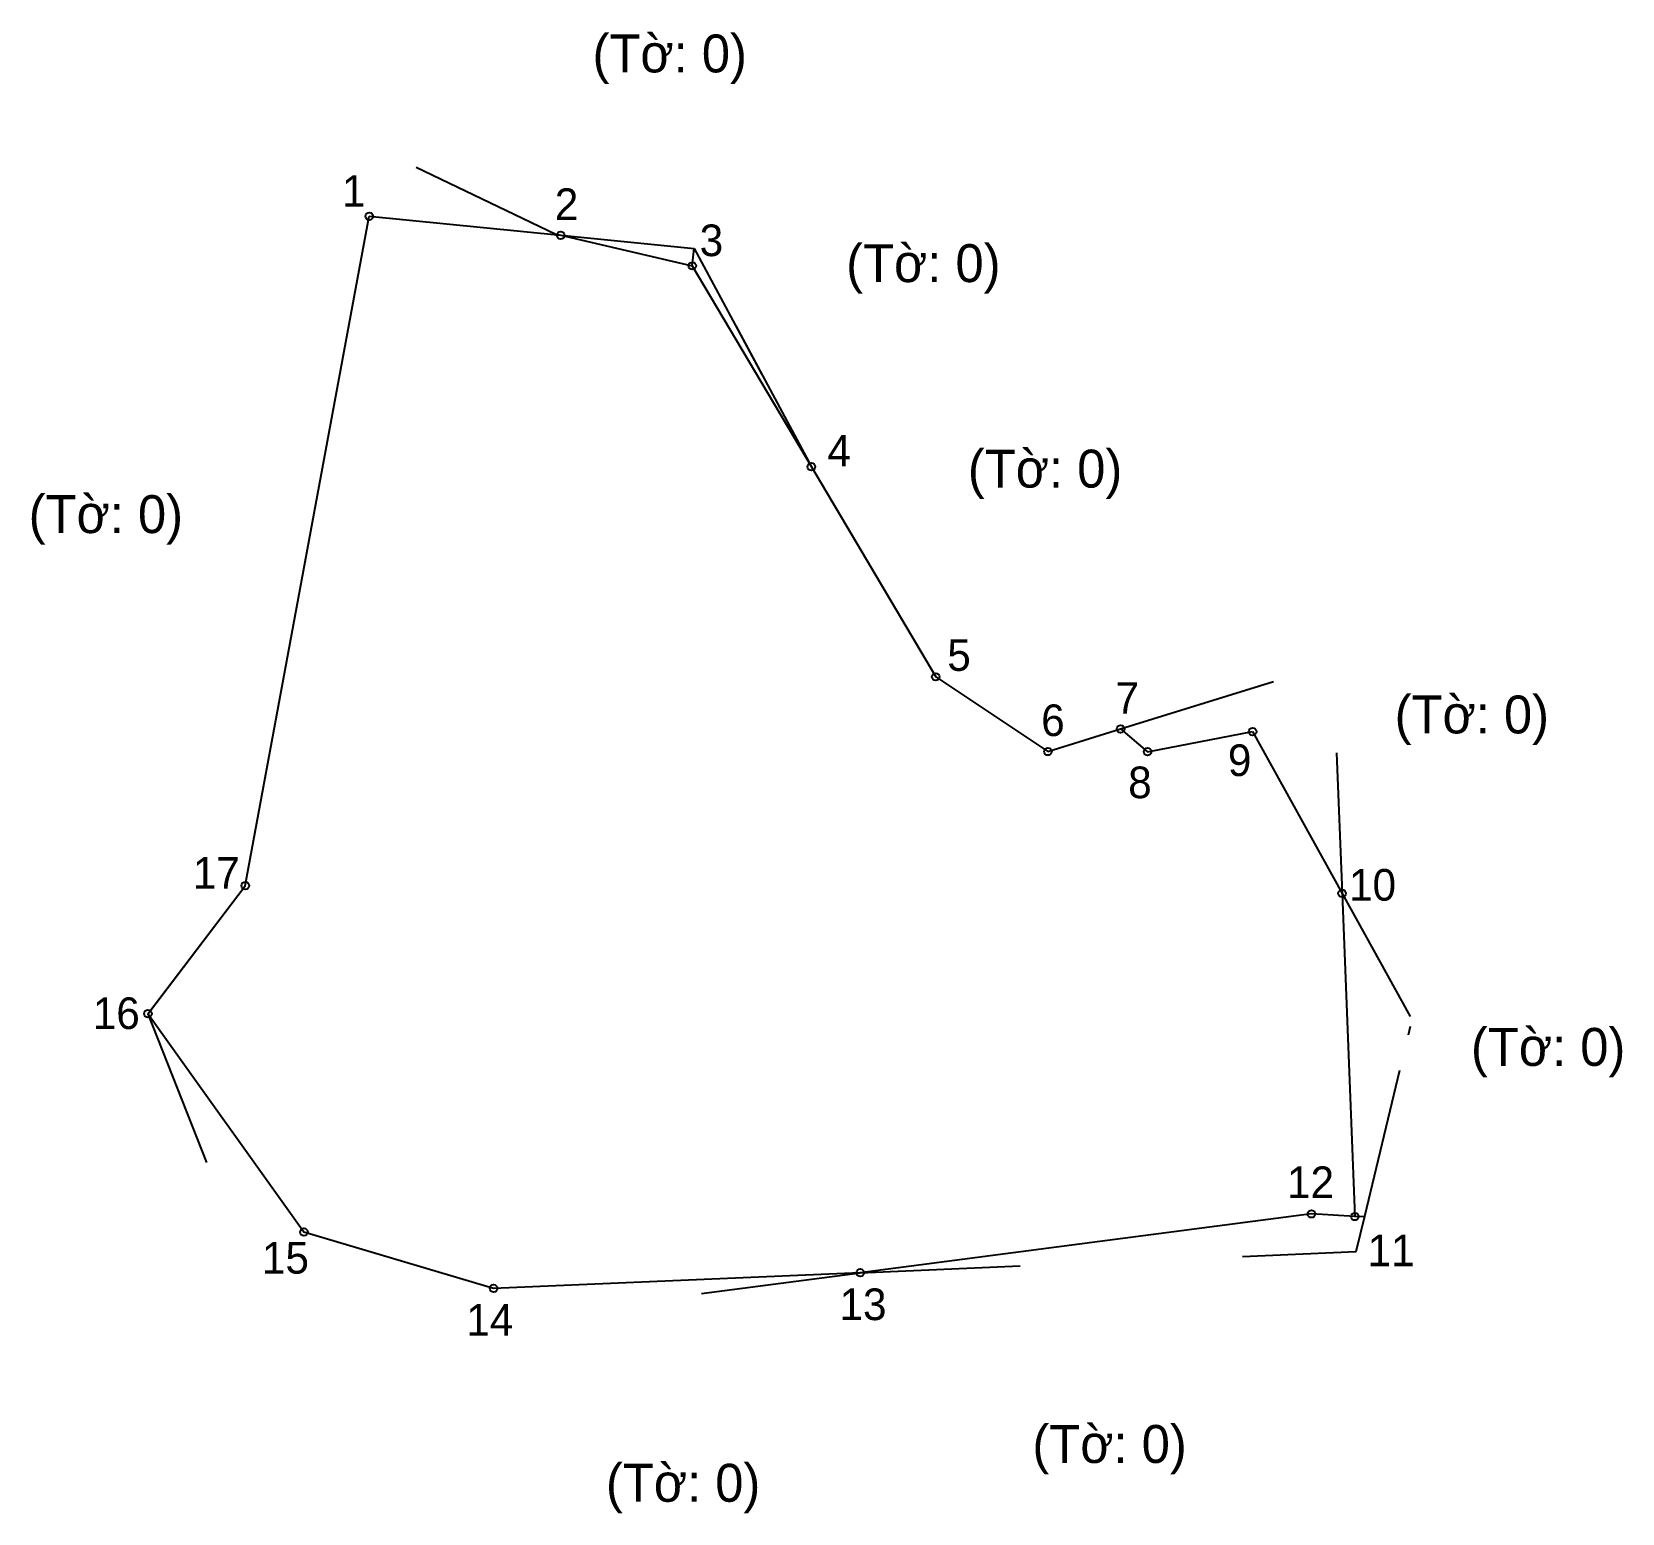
# Model space of a CAD drawing. Extents: x 548731.2 to 548809.6, y 1822032.7 to 1822105.7.
import ezdxf

# ---------------------------------------------------------------- set-up
doc = ezdxf.new("R2010")
doc.units = 0
for name, color, linetype in [('CanhThua', 7, 'Continuous'), ('MocDinhThua', 7, 'Continuous'), ('NhanTuCan', 7, 'Continuous'), ('RauThua', 7, 'Continuous'), ('SoHieuDinhThua', 7, 'Continuous')]:
    doc.layers.add(name, color=color, linetype=linetype)

msp = doc.modelspace()

# ---------------------------------------------------------------- linework, layer by layer
at = {"layer": 'CanhThua'}
for p, q in [((548741.735, 1822063.63), (548747.844, 1822096.611)), ((548747.844, 1822096.611), (548757.286, 1822095.673)), ((548757.286, 1822095.673), (548763.77, 1822094.17)), ((548763.77, 1822094.17), (548769.637, 1822084.269)), ((548769.637, 1822084.269), (548775.77, 1822073.92)), ((548775.77, 1822073.92), (548781.3, 1822070.24)), ((548781.3, 1822070.24), (548784.88, 1822071.351)), ((548784.88, 1822071.351), (548786.207, 1822070.227)), ((548786.207, 1822070.227), (548791.387, 1822071.222)), ((548791.387, 1822071.222), (548795.799, 1822063.252)), ((548736.938, 1822057.324), (548741.735, 1822063.63)), ((548795.799, 1822063.252), (548796.43, 1822047.33)), ((548744.628, 1822046.564), (548736.938, 1822057.324)), ((548794.29, 1822047.46), (548772.051, 1822044.557)), ((548796.43, 1822047.33), (548794.29, 1822047.46)), ((548753.978, 1822043.785), (548744.628, 1822046.564)), ((548772.051, 1822044.557), (548753.978, 1822043.785))]:
    msp.add_line(p, q, dxfattribs=at)
at = {"layer": 'MocDinhThua'}
for centre in [(548747.844, 1822096.611), (548757.286, 1822095.673), (548763.77, 1822094.17), (548769.637, 1822084.269), (548775.77, 1822073.92), (548784.88, 1822071.351), (548791.387, 1822071.222), (548781.3, 1822070.24), (548786.207, 1822070.227), (548741.735, 1822063.63), (548795.799, 1822063.252), (548736.938, 1822057.324), (548794.29, 1822047.46), (548796.43, 1822047.33), (548744.628, 1822046.564), (548772.051, 1822044.557), (548753.978, 1822043.785)]:
    msp.add_circle(centre, 0.187, dxfattribs=at)
at = {"layer": 'RauThua'}
for p, q in [((548750.156, 1822099.03), (548757.04, 1822095.73)), ((548757.04, 1822095.73), (548757.286, 1822095.673)), ((548757.286, 1822095.673), (548763.868, 1822095.02)), ((548757.286, 1822095.673), (548763.868, 1822095.02)), ((548763.77, 1822094.17), (548763.868, 1822095.02)), ((548763.77, 1822094.17), (548763.868, 1822095.02)), ((548763.77, 1822094.17), (548763.868, 1822095.02)), ((548763.868, 1822095.02), (548767.193, 1822088.824)), ((548765.908, 1822091.218), (548769.637, 1822084.269)), ((548784.88, 1822071.351), (548792.412, 1822073.688)), ((548795.525, 1822070.18), (548795.799, 1822063.252)), ((548736.96, 1822057.353), (548741.735, 1822063.63)), ((548795.799, 1822063.252), (548799.157, 1822057.188)), ((548736.938, 1822057.324), (548739.825, 1822049.985)), ((548799.071, 1822056.278), (548799.176, 1822056.715)), ((548796.918, 1822047.342), (548798.651, 1822054.535)), ((548796.43, 1822047.33), (548796.918, 1822047.342)), ((548796.43, 1822047.33), (548796.918, 1822047.342)), ((548796.499, 1822045.601), (548796.918, 1822047.342)), ((548790.896, 1822045.362), (548796.499, 1822045.601)), ((548764.231, 1822043.536), (548772.051, 1822044.557)), ((548772.051, 1822044.557), (548779.931, 1822044.894))]:
    msp.add_line(p, q, dxfattribs=at)

# ---------------------------------------------------------------- texts
at = {"layer": 'NhanTuCan'}
for p in [(548758.852, 1822103.699), (548771.353, 1822093.367), (548777.353, 1822083.243), (548731.059, 1822081.002), (548798.388, 1822071.131), (548802.149, 1822054.751), (548780.533, 1822035.188), (548759.512, 1822033.275)]:
    msp.add_text('(Tờ: 0)', height=1.8694, dxfattribs=at).set_placement(p)
at = {"layer": 'SoHieuDinhThua'}
for s, height, p in [('1', 1.558, (548746.503, 1822097.078)), ('2', 1.558, (548756.992, 1822096.431)), ('3', 1.558, (548764.134, 1822094.648)), ('4', 1.558, (548770.425, 1822084.284)), ('5', 1.558, (548776.338, 1822074.214)), ('7', 1.558, (548784.635, 1822072.099)), ('6', 1.558, (548780.967, 1822071.003)), ('9', 1.558, (548790.17, 1822069.032)), ('8', 1.558, (548785.255, 1822067.941)), ('17', 1.5578, (548739.15, 1822063.482)), ('10', 1.5578, (548796.142, 1822062.893)), ('16', 1.5578, (548734.22, 1822056.568)), ('12', 1.5578, (548793.084, 1822048.238)), ('11', 1.5578, (548797.055, 1822044.881)), ('15', 1.5578, (548742.557, 1822044.517)), ('13', 1.5578, (548771.025, 1822042.226)), ('14', 1.5578, (548752.63, 1822041.46))]:
    msp.add_text(s, height=height, dxfattribs=at).set_placement(p)

doc.saveas('drawing.dxf')
